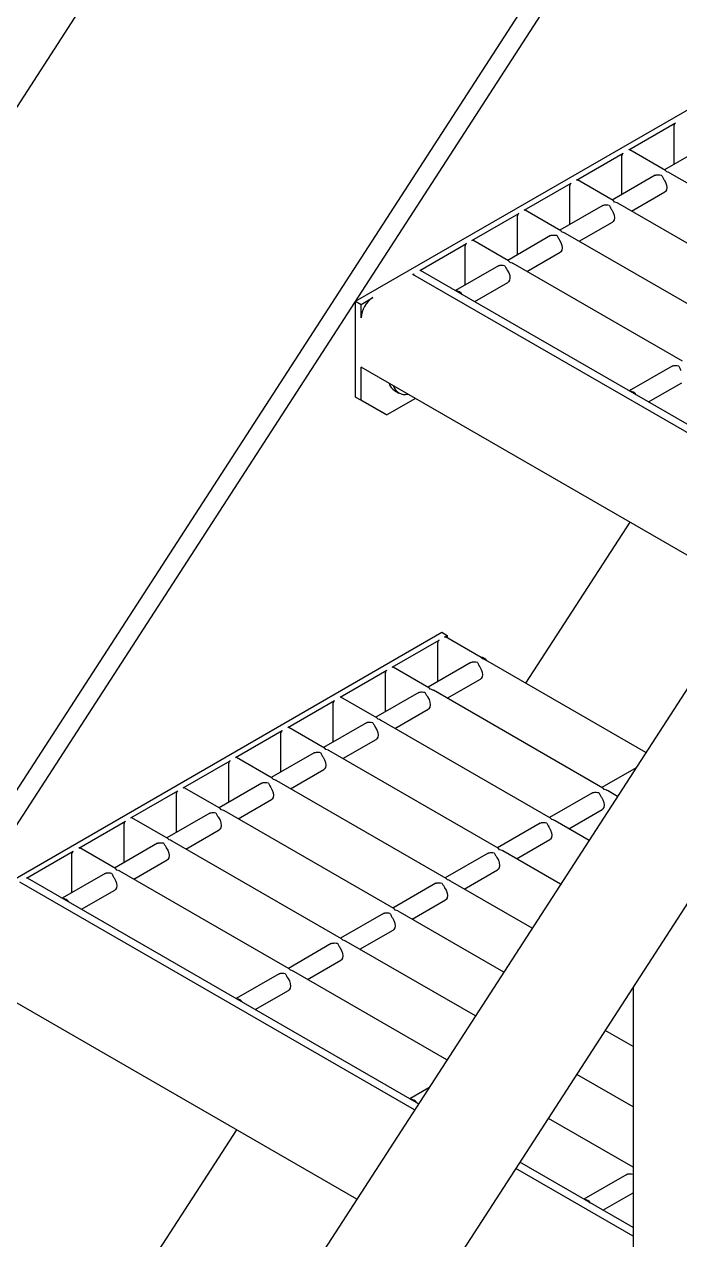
# Model space of a CAD drawing. Header units: millimetres. Extents: x 1293 to 41893, y 1011 to 26911.
# Drawn here: x 35083 to 35354, y 8704 to 9206 of the extents above; entities that cross this region are included whole.
import ezdxf

# ---------------------------------------------------------------- set-up
doc = ezdxf.new("R2010")
doc.units = ezdxf.units.MM
doc.header["$LTSCALE"] = 50
doc.layers.add('PASILLOS', color=2, linetype='Continuous')

msp = doc.modelspace()

# ---------------------------------------------------------------- linework, layer by layer
at = {"layer": 'PASILLOS', "linetype": 'Continuous', "lineweight": 25}
for p, q in [((37170.2453604, 11735.6994003), (35094.1686555, 8525.5678811)), ((35142.7899983, 8511.7793827), (37204.1287586, 11699.1223698)), ((34536.9456076, 8050.3558406), (36513.0809892, 11105.9531891)), ((34543.6807997, 8046.467697), (36519.8161813, 11102.0650455)), ((34792.3247692, 8727.611484), (35577.8968315, 9942.301496)), ((35219.7956523, 9091.9096086), (35417.922553, 9206.2858338)), ((35332.6684561, 9154.4735135), (35352.0184332, 9165.6440175)), ((35351.4571672, 9148.5172825), (35351.4571672, 9164.6718762)), ((35365.1884017, 9156.4441554), (35347.4540752, 9146.2063467)), ((35311.073415, 9142.0069616), (35330.4233921, 9153.1774656)), ((35329.8621261, 9136.0507306), (35329.8621261, 9152.2053244)), ((35347.8371775, 9145.9851865), (35333.0652989, 9154.5128105)), ((35326.2421364, 9133.5186346), (35311.4702578, 9142.0462586)), ((35343.5933606, 9143.9776036), (35325.8590341, 9133.7397949)), ((35343.5933606, 9143.9776036), (35343.8937763, 9144.1050251)), ((35419.6792265, 9104.5116544), (35349.7099583, 9144.9040531)), ((35289.4783739, 9129.5404098), (35308.828351, 9140.7109138)), ((35308.267085, 9123.5841788), (35308.267085, 9139.7387725)), ((35333.7971793, 9129.1572012), (35347.561788, 9137.1033407)), ((35321.9983195, 9131.5110517), (35304.263993, 9121.273243)), ((35321.9983195, 9131.5110517), (35322.2987352, 9131.6384733)), ((35398.0841854, 9092.0451025), (35328.1149172, 9132.4375013)), ((35267.8833328, 9117.0738579), (35287.2333099, 9128.2443619)), ((35286.6720439, 9111.1176269), (35286.6720439, 9127.2722206)), ((35304.6470953, 9121.0520827), (35289.8752167, 9129.5797068)), ((35312.2021382, 9116.6906494), (35325.9667469, 9124.6367889)), ((35283.0520542, 9108.5855309), (35268.2801756, 9117.1131549)), ((35300.4032784, 9119.0444998), (35282.6689519, 9108.8066911)), ((35300.4032784, 9119.0444998), (35300.7036941, 9119.1719214)), ((35376.4891443, 9079.5785507), (35306.5198761, 9119.9709494)), ((35246.2882917, 9104.607306), (35265.6382688, 9115.77781)), ((35265.0770028, 9098.651075), (35265.0770028, 9114.8056688)), ((35290.6070971, 9104.2240975), (35304.3717058, 9112.170237)), ((35278.8082373, 9106.577948), (35261.0739109, 9096.3401393)), ((35278.8082373, 9106.577948), (35279.108653, 9106.7053695)), ((35354.8941032, 9067.1119988), (35284.924835, 9107.5043975)), ((35243.4819617, 9102.9872462), (35244.0432277, 9103.3112581)), ((35406.6737794, 9008.7786151), (35243.4819617, 9102.9872462)), ((35408.3259803, 9011.333329), (35246.6851345, 9104.646603)), ((35269.012056, 9091.7575456), (35282.7766647, 9099.7036851)), ((35219.7956523, 9052.3073792), (35219.7956523, 9091.9096086)), ((35219.7956523, 9091.9096086), (35222.0442519, 9090.6115197)), ((35222.0442519, 9090.6115197), (35226.8752054, 9093.4003698)), ((35222.0442519, 9085.0329129), (35222.0442519, 9090.6115197)), ((35222.0442519, 9051.0092903), (35222.0442519, 9064.6863489)), ((35382.8095234, 8971.8785332), (35222.0442519, 9064.6863489)), ((35350.6502862, 9065.1044159), (35332.9159598, 9054.8666072)), ((35350.6502862, 9065.1044159), (35350.950702, 9065.2318375)), ((35340.8541049, 9050.2840135), (35354.6187137, 9058.2301531)), ((35219.7956523, 9052.3073792), (35222.0442519, 9051.0092903)), ((35230.402254, 9046.1823279), (35219.7956523, 9052.3073792)), ((35232.6508536, 9044.884239), (35222.0442519, 9051.0092903)), ((35244.4985413, 9051.7237635), (35232.6508536, 9044.884239)), ((35235.9038797, 9054.983932), (35237.6963954, 9053.9491347)), ((35230.402254, 9046.1823279), (35232.6508536, 9044.884239)), ((35333.0757338, 9000.5892388), (35290.0201081, 8934.0145209)), ((35057.2930862, 8840.640179), (35255.4199868, 8955.0164042)), ((35234.9510133, 8940.6037395), (35254.3009904, 8951.7742435)), ((35253.7397244, 8934.6475085), (35253.7397244, 8950.8021022)), ((35255.4199868, 8955.0164042), (35257.6685864, 8953.7183153)), ((35256.5460544, 8953.0702914), (35257.6685864, 8953.7183153)), ((35271.7147758, 8944.5819643), (35256.9428971, 8953.1095884)), ((35257.6685864, 8953.7183153), (35257.6685864, 8952.6906569)), ((35250.1197347, 8932.1154125), (35235.347856, 8940.6430365)), ((35267.4709588, 8942.5743814), (35249.7366324, 8932.3365727)), ((35267.4709588, 8942.5743814), (35267.7713745, 8942.701803)), ((35339.7538978, 8905.3038153), (35273.5875566, 8943.500831)), ((35213.3559722, 8928.1371876), (35232.7059493, 8939.3076916)), ((35232.1446833, 8922.1809566), (35232.1446833, 8938.3355504)), ((35257.6747775, 8927.7539791), (35271.4393863, 8935.7001186)), ((35245.8759177, 8930.1078296), (35246.1763334, 8930.2352511)), ((35321.9617837, 8890.6418804), (35251.9925155, 8931.0342791)), ((35191.7609311, 8915.6706358), (35211.1109082, 8926.8411397)), ((35210.5496422, 8909.7144048), (35210.5496422, 8925.8689985)), ((35228.5246936, 8919.6488606), (35213.7528149, 8928.1764846)), ((35245.8759177, 8930.1078296), (35228.1415913, 8919.8700208)), ((35236.0797364, 8915.2874272), (35249.8443452, 8923.2335667)), ((35206.9296525, 8907.1823087), (35192.1577738, 8915.7099328)), ((35224.2808766, 8917.6412777), (35206.5465502, 8907.403469)), ((35224.2808766, 8917.6412777), (35224.5812923, 8917.7686993)), ((35300.3667426, 8878.1753285), (35230.3974744, 8918.5677273)), ((35170.16589, 8903.2040839), (35189.5158671, 8914.3745879)), ((35188.9546011, 8897.2478529), (35188.9546011, 8913.4024466)), ((35214.4846953, 8902.8208753), (35228.2493041, 8910.7670149)), ((35202.6858355, 8905.1747258), (35184.9515091, 8894.9369171)), ((35202.6858355, 8905.1747258), (35202.9862512, 8905.3021474)), ((35278.7717015, 8865.7087766), (35208.8024333, 8906.1011754)), ((35148.5708489, 8890.737532), (35167.920826, 8901.908036)), ((35167.35956, 8884.781301), (35167.35956, 8900.9358948)), ((35185.3346114, 8894.7157569), (35170.5627327, 8903.2433809)), ((35192.8896542, 8890.3543235), (35206.654263, 8898.300463)), ((35335.6789717, 8899.002965), (35321.5786814, 8890.8630406)), ((35163.7395703, 8882.249205), (35148.9676917, 8890.776829)), ((35181.0907944, 8892.708174), (35163.356468, 8882.4703652)), ((35181.0907944, 8892.708174), (35181.3912102, 8892.8355955)), ((35257.1766604, 8853.2422248), (35187.2073922, 8893.6346235)), ((35126.9758078, 8878.2709801), (35146.3257849, 8889.4414841)), ((35145.7645189, 8872.3147492), (35145.7645189, 8888.4693429)), ((35171.2946131, 8877.8877716), (35185.0592219, 8885.8339111)), ((35317.7179667, 8888.6342975), (35299.9836403, 8878.3964888)), ((35317.7179667, 8888.6342975), (35318.0183824, 8888.7617191)), ((35328.0125873, 8887.1488258), (35323.8345645, 8889.560747)), ((35159.4957533, 8880.2416221), (35141.7614269, 8870.0038134)), ((35159.4957533, 8880.2416221), (35159.7961691, 8880.3690437)), ((35235.5816193, 8840.7756729), (35165.6123511, 8881.1680717)), ((35307.9217854, 8873.8138951), (35321.6863942, 8881.7600346)), ((35105.3807667, 8865.8044283), (35124.7307438, 8876.9749323)), ((35124.1694778, 8859.8481973), (35124.1694778, 8876.002791)), ((35142.1445292, 8869.7826531), (35127.3726506, 8878.3102772)), ((35296.1229256, 8876.1677456), (35278.3885992, 8865.9299369)), ((35296.1229256, 8876.1677456), (35296.4233413, 8876.2951672)), ((35316.2712769, 8868.9938363), (35302.2395234, 8877.0941952)), ((35149.699572, 8865.4212197), (35163.4641808, 8873.3673593)), ((35120.5494881, 8857.3161013), (35105.7776095, 8865.8437253)), ((35137.9007122, 8867.7750702), (35120.1663858, 8857.5372615)), ((35137.9007122, 8867.7750702), (35138.201128, 8867.9024918)), ((35213.9865782, 8828.309121), (35144.01731, 8868.7015198)), ((35286.3267443, 8861.3473433), (35300.0913531, 8869.2934828)), ((35083.7857256, 8853.3378764), (35103.1357027, 8864.5083804)), ((35102.5744367, 8847.3816454), (35102.5744367, 8863.5362392)), ((35128.1045309, 8852.9546679), (35141.8691397, 8860.9008074)), ((35274.5278845, 8863.7011938), (35256.7935581, 8853.463385)), ((35274.5278845, 8863.7011938), (35274.8283002, 8863.8286153)), ((35304.5299664, 8850.8388468), (35280.6444823, 8864.6276433)), ((35116.3056711, 8855.3085184), (35098.5713447, 8845.0707096)), ((35116.3056711, 8855.3085184), (35116.6060869, 8855.4359399)), ((35192.3915371, 8815.8425692), (35122.4222689, 8856.2349679)), ((35264.7317032, 8848.8807914), (35278.496312, 8856.8269309)), ((35244.1712133, 8757.5091855), (35080.9793956, 8851.7178166)), ((35245.8234142, 8760.0638994), (35084.1825684, 8853.3771734)), ((35252.9328434, 8851.2346419), (35235.198517, 8840.9968332)), ((35252.9328434, 8851.2346419), (35253.2332591, 8851.3620635)), ((35292.788656, 8832.6838573), (35259.0494412, 8852.1610914)), ((35106.5094898, 8840.488116), (35120.2740986, 8848.4342555)), ((35281.0473455, 8814.5288678), (35237.4544001, 8839.6945396)), ((35243.1366621, 8836.4142395), (35256.9012709, 8844.360379)), ((35231.3378023, 8838.76809), (35213.6034759, 8828.5302813)), ((35231.3378023, 8838.76809), (35231.638218, 8838.8955116)), ((35221.541621, 8823.9476877), (35235.3062298, 8831.8938272)), ((35209.7427612, 8826.3015382), (35192.0084348, 8816.0637294)), ((35209.7427612, 8826.3015382), (35210.0431769, 8826.4289597)), ((35269.3060351, 8796.3738784), (35215.859359, 8827.2279877)), ((35257.5647246, 8778.2188889), (35194.2643179, 8814.7614358)), ((35199.9465799, 8811.4811358), (35213.7111887, 8819.4272753)), ((35220.3069573, 8720.6091035), (35059.5416857, 8813.4169193)), ((35188.1477201, 8813.8349863), (35170.4133937, 8803.5971776)), ((35188.1477201, 8813.8349863), (35188.4481358, 8813.9624078)), ((35178.3515388, 8799.0145839), (35192.1161476, 8806.9607234)), ((35334.4607634, 8808.1501107), (35334.4607634, 8394.7246231)), ((35334.4607634, 8783.693958), (35322.9440552, 8790.3424122)), ((35334.4607634, 8758.7608543), (35311.2027448, 8772.1874227)), ((35250.074866, 8766.6377025), (35242.2554427, 8762.1236455)), ((35170.5731676, 8749.3198092), (35127.517542, 8682.7450913)), ((35334.4607634, 8733.8277505), (35299.4614343, 8754.0324332)), ((35334.4607634, 8708.8946468), (35287.7201239, 8735.8774437)), ((35334.4607634, 8705.3861377), (35286.067923, 8733.3227298)), ((35331.8318181, 8730.8879221), (35314.0974916, 8720.6501134)), ((35331.8318181, 8730.8879221), (35332.1322338, 8731.0153437)), ((35322.0356367, 8716.0675198), (35334.4607634, 8723.2403927))]:
    msp.add_line(p, q, dxfattribs=at)
at = {"layer": 'PASILLOS', "linetype": 'Continuous', "lineweight": 25, "flags": 128}
for points in [[(35347.2613723, 9142.1609533), (35347.8696555, 9141.0870898), (35348.2562543, 9139.9603588), (35348.383778, 9138.8897349), (35348.2398927, 9137.9787661), (35347.8385148, 9137.3155591), (35347.561788, 9137.1033407)], [(35325.6663312, 9129.6944015), (35326.2746144, 9128.6205379), (35326.6612132, 9127.4938069), (35326.7887369, 9126.423183), (35326.6448516, 9125.5122142), (35326.2434737, 9124.8490072), (35325.9667469, 9124.6367889)], [(35304.0712901, 9117.2278496), (35304.6795733, 9116.1539861), (35305.0661721, 9115.027255), (35305.1936958, 9113.9566311), (35305.0498105, 9113.0456624), (35304.6484326, 9112.3824553), (35304.3717058, 9112.170237)], [(35282.476249, 9104.7612977), (35283.0845322, 9103.6874342), (35283.471131, 9102.5607032), (35283.5986547, 9101.4900793), (35283.4547694, 9100.5791105), (35283.0533915, 9099.9159035), (35282.7766647, 9099.7036851)], [(35271.1389706, 8940.7577312), (35271.7472537, 8939.6838676), (35272.1338526, 8938.5571366), (35272.2613763, 8937.4865127), (35272.117491, 8936.5755439), (35271.716113, 8935.9123369), (35271.4393863, 8935.7001186)], [(35249.5439295, 8928.2911793), (35250.1522126, 8927.2173158), (35250.5388115, 8926.0905848), (35250.6663352, 8925.0199608), (35250.5224499, 8924.1089921), (35250.1210719, 8923.445785), (35249.8443452, 8923.2335667)], [(35227.9488884, 8915.8246275), (35228.5571715, 8914.7507639), (35228.9437704, 8913.6240329), (35229.0712941, 8912.553409), (35228.9274088, 8911.6424402), (35228.5260308, 8910.9792332), (35228.2493041, 8910.7670149)], [(35206.3538473, 8903.3580756), (35206.9621304, 8902.284212), (35207.3487293, 8901.157481), (35207.476253, 8900.0868571), (35207.3323677, 8899.1758883), (35206.9309897, 8898.5126813), (35206.654263, 8898.300463)], [(35184.7588062, 8890.8915237), (35185.3670893, 8889.8176602), (35185.7536882, 8888.6909292), (35185.8812119, 8887.6203052), (35185.7373266, 8886.7093365), (35185.3359486, 8886.0461294), (35185.0592219, 8885.8339111)], [(35321.3859785, 8886.8176472), (35321.9942616, 8885.7437837), (35322.3808605, 8884.6170527), (35322.5083841, 8883.5464288), (35322.3644989, 8882.63546), (35321.9631209, 8881.972253), (35321.6863942, 8881.7600346)], [(35163.1637651, 8878.4249718), (35163.7720482, 8877.3511083), (35164.1586471, 8876.2243773), (35164.2861708, 8875.1537534), (35164.1422855, 8874.2427846), (35163.7409075, 8873.5795776), (35163.4641808, 8873.3673593)], [(35299.7909374, 8874.3510954), (35300.3992205, 8873.2772318), (35300.7858194, 8872.1505008), (35300.913343, 8871.0798769), (35300.7694578, 8870.1689081), (35300.3680798, 8869.5057011), (35300.0913531, 8869.2934828)], [(35141.568724, 8865.95842), (35142.1770072, 8864.8845564), (35142.563606, 8863.7578254), (35142.6911297, 8862.6872015), (35142.5472444, 8861.7762327), (35142.1458664, 8861.1130257), (35141.8691397, 8860.9008074)], [(35278.1958963, 8861.8845435), (35278.8041794, 8860.81068), (35279.1907783, 8859.6839489), (35279.3183019, 8858.613325), (35279.1744167, 8857.7023563), (35278.7730387, 8857.0391492), (35278.496312, 8856.8269309)], [(35119.9736829, 8853.4918681), (35120.5819661, 8852.4180046), (35120.9685649, 8851.2912736), (35121.0960886, 8850.2206496), (35120.9522033, 8849.3096809), (35120.5508253, 8848.6464738), (35120.2740986, 8848.4342555)], [(35256.6008552, 8849.4179916), (35257.2091383, 8848.3441281), (35257.5957372, 8847.2173971), (35257.7232608, 8846.1467732), (35257.5793756, 8845.2358044), (35257.1779976, 8844.5725974), (35256.9012709, 8844.360379)], [(35235.0058141, 8836.9514398), (35235.6140972, 8835.8775762), (35236.0006961, 8834.7508452), (35236.1282197, 8833.6802213), (35235.9843345, 8832.7692525), (35235.5829565, 8832.1060455), (35235.3062298, 8831.8938272)], [(35213.410773, 8824.4848879), (35214.0190561, 8823.4110244), (35214.405655, 8822.2842933), (35214.5331786, 8821.2136694), (35214.3892934, 8820.3027007), (35213.9879154, 8819.6394936), (35213.7111887, 8819.4272753)], [(35191.8157319, 8812.018336), (35192.424015, 8810.9444725), (35192.8106139, 8809.8177415), (35192.9381375, 8808.7471176), (35192.7942523, 8807.8361488), (35192.3928743, 8807.1729418), (35192.1161476, 8806.9607234)]]:
    msp.add_lwpolyline(points, dxfattribs=at)
at = {"layer": 'PASILLOS', "linetype": 'Continuous', "lineweight": 25}
for centre, radius, start, end in [((35352.675745, 9164.6164242), 1.2198388, 122.60547834, 177.394521514), ((35331.0807039, 9152.1498723), 1.2198388, 122.60547834, 177.394521514), ((35332.9009614, 9154.1489639), 0.3992382, 65.692880954, 125.617577474), ((35311.3059203, 9141.6824121), 0.3992382, 65.692880957, 125.617577475), ((35309.4856628, 9139.6833205), 1.2198388, 122.60547834, 177.394521515), ((35287.8906217, 9127.2167686), 1.2198388, 122.60547834, 177.394521514), ((35289.7108792, 9129.2158602), 0.3992382, 65.692880952, 125.617577475), ((35268.1158381, 9116.7493083), 0.3992382, 65.692880953, 125.617577475), ((35266.2955806, 9114.7502167), 1.2198388, 122.605478341, 177.394521514), ((35244.6492562, 9102.3396986), 1.1450758, 121.954628524, 151.14320017), ((35246.520797, 9104.2827565), 0.3992382, 65.692880955, 125.617577476), ((35260.91366, 9092.6188233), 3.6366978, 35.264662608, 84.740713925), ((35232.5328483, 9084.5556235), 10.4994504, 122.60547834, 177.394521514), ((35238.5873654, 9059.3204471), 5.0997793, 195.28401871, 238.20445507), ((35240.1434045, 9058.1879381), 4.8431239, 194.940714641, 285.064661891), ((35332.7557089, 9051.1452912), 3.6366978, 35.264662608, 84.740713925), ((35254.9583021, 8950.7466502), 1.2198388, 122.60547834, 177.394521514), ((35256.7785597, 8952.7457418), 0.3992382, 65.692880955, 125.617577475), ((35235.1835186, 8940.2791899), 0.3992382, 65.692880957, 125.617577474), ((35271.1714226, 8941.0818086), 3.6366978, 35.264662608, 84.740713925), ((35233.363261, 8938.2800983), 1.2198388, 122.60547834, 177.394521514), ((35211.7682199, 8925.8135465), 1.2198388, 122.60547834, 177.394521515), ((35213.5884775, 8927.8126381), 0.3992382, 65.692880957, 125.617577475), ((35191.9934364, 8915.3460862), 0.3992382, 65.692880953, 125.617577474), ((35190.1731788, 8913.3469946), 1.2198388, 122.60547834, 177.394521514), ((35168.5781377, 8900.8804427), 1.2198388, 122.60547834, 177.394521514), ((35170.3983953, 8902.8795343), 0.3992382, 65.692880955, 125.617577474), ((35148.8033542, 8890.4129825), 0.3992382, 65.692880954, 125.617577476), ((35146.9830966, 8888.4138908), 1.2198388, 122.60547834, 177.394521514), ((35125.3880555, 8875.947339), 1.2198388, 122.60547834, 177.394521514), ((35127.2083131, 8877.9464306), 0.3992382, 65.692880955, 125.617577477), ((35105.613272, 8865.4798787), 0.3992382, 65.692880955, 125.617577475), ((35103.7930145, 8863.4807871), 1.2198388, 122.60547834, 177.394521515), ((35084.0182309, 8853.0133269), 0.3992382, 65.692880956, 125.617577475), ((35098.4110938, 8841.3493936), 3.6366978, 35.264662608, 84.740713925), ((35170.2531428, 8799.8758616), 3.6366978, 35.264662607, 84.740713925), ((35242.0951918, 8758.4023295), 3.6366978, 35.264662608, 84.740713925), ((35313.9372407, 8716.9287974), 3.6366978, 35.264662608, 84.740713925)]:
    msp.add_arc(centre, radius, start, end, dxfattribs=at)
for points, knots in [([(35343.8937763, 9144.1050251), (35343.9903989, 9144.1292622), (35344.3072743, 9144.2087482), (35345.081415, 9144.2642839), (35345.7714529, 9144.1858564), (35346.1349169, 9144.1059926), (35346.1388403, 9144.1051305)], [0, 0, 0, 0, 0.1723614537, 0.5652622383, 0.9953071929, 1, 1, 1, 1]), ([(35346.1388403, 9144.1051305), (35346.1403389, 9144.1028626), (35346.3279246, 9143.8189776), (35346.6071381, 9143.2911044), (35346.995655, 9142.5654168), (35347.1955596, 9142.2611306), (35347.2613723, 9142.1609533)], [0, 0, 0, 0, 0.0046971273, 0.5879730072, 0.8643521995, 1, 1, 1, 1]), ([(35348.3839043, 9145.4011784), (35348.3824061, 9145.4034415), (35348.2080561, 9145.6668024), (35348.0190398, 9145.8180351), (35347.8316478, 9145.9679681)], [0, 0, 0, 0, 0.0085933525, 1, 1, 1, 1]), ([(35349.6925119, 9144.8789369), (35349.6159875, 9144.9331508), (35349.227164, 9145.2086138), (35348.7512164, 9145.319776), (35348.387827, 9145.400309), (35348.3839043, 9145.4011784)], [0, 0, 0, 0, 0.19510005641, 0.99131145138, 1, 1, 1, 1]), ([(35322.2987352, 9131.6384733), (35322.3953578, 9131.6627104), (35322.7122332, 9131.7421963), (35323.4863739, 9131.7977321), (35324.1764118, 9131.7193045), (35324.5398758, 9131.6394407), (35324.5437992, 9131.6385786)], [0, 0, 0, 0, 0.1723614537, 0.5652622383, 0.9953071929, 1, 1, 1, 1]), ([(35324.5437992, 9131.6385786), (35324.5452978, 9131.6363107), (35324.7328835, 9131.3524257), (35325.012097, 9130.8245525), (35325.4006139, 9130.098865), (35325.6005185, 9129.7945788), (35325.6663312, 9129.6944015)], [0, 0, 0, 0, 0.0046971273, 0.5879730072, 0.8643521995, 1, 1, 1, 1]), ([(35326.7888632, 9132.9346265), (35326.787365, 9132.9368896), (35326.613015, 9133.2002506), (35326.4239987, 9133.3514832), (35326.2366067, 9133.5014163)], [0, 0, 0, 0, 0.0085933525, 1, 1, 1, 1]), ([(35328.0974708, 9132.4123851), (35328.0209464, 9132.4665989), (35327.6321229, 9132.7420619), (35327.1561753, 9132.8532242), (35326.7927859, 9132.9337572), (35326.7888632, 9132.9346265)], [0, 0, 0, 0, 0.1951000564, 0.9913114514, 1, 1, 1, 1]), ([(35300.7036941, 9119.1719214), (35300.8003167, 9119.1961585), (35301.1171921, 9119.2756445), (35301.8913328, 9119.3311802), (35302.5813707, 9119.2527527), (35302.9448347, 9119.1728888), (35302.9487581, 9119.1720267)], [0, 0, 0, 0, 0.1723614537, 0.5652622383, 0.9953071929, 1, 1, 1, 1]), ([(35302.9487581, 9119.1720267), (35302.9502567, 9119.1697589), (35303.1378424, 9118.8858739), (35303.4170559, 9118.3580006), (35303.8055728, 9117.6323131), (35304.0054774, 9117.3280269), (35304.0712901, 9117.2278496)], [0, 0, 0, 0, 0.0046971273, 0.5879730072, 0.8643521995, 1, 1, 1, 1]), ([(35305.1938221, 9120.4680746), (35305.1923239, 9120.4703378), (35305.0179739, 9120.7336987), (35304.8289576, 9120.8849313), (35304.6415656, 9121.0348644)], [0, 0, 0, 0, 0.0085933525, 1, 1, 1, 1]), ([(35306.5024297, 9119.9458332), (35306.4259053, 9120.0000471), (35306.0370818, 9120.27551), (35305.5611342, 9120.3866723), (35305.1977448, 9120.4672053), (35305.1938221, 9120.4680746)], [0, 0, 0, 0, 0.19510005641, 0.99131145138, 1, 1, 1, 1]), ([(35279.108653, 9106.7053695), (35279.2052756, 9106.7296066), (35279.522151, 9106.8090926), (35280.2962917, 9106.8646283), (35280.9863296, 9106.7862008), (35281.3497936, 9106.706337), (35281.353717, 9106.7054749)], [0, 0, 0, 0, 0.1723614537, 0.5652622383, 0.9953071929, 1, 1, 1, 1]), ([(35281.353717, 9106.7054749), (35281.3552156, 9106.703207), (35281.5428013, 9106.419322), (35281.8220148, 9105.8914488), (35282.2105317, 9105.1657612), (35282.4104363, 9104.861475), (35282.476249, 9104.7612977)], [0, 0, 0, 0, 0.00469712726, 0.5879730072, 0.8643521995, 1, 1, 1, 1]), ([(35283.598781, 9108.0015228), (35283.5972828, 9108.0037859), (35283.4229328, 9108.2671468), (35283.2339165, 9108.4183795), (35283.0465245, 9108.5683125)], [0, 0, 0, 0, 0.0085933525, 1, 1, 1, 1]), ([(35284.9073886, 9107.4792813), (35284.8308642, 9107.5334952), (35284.4420407, 9107.8089582), (35283.9660931, 9107.9201204), (35283.6027037, 9108.0006534), (35283.598781, 9108.0015228)], [0, 0, 0, 0, 0.19510005641, 0.99131145138, 1, 1, 1, 1]), ([(35350.950702, 9065.2318375), (35351.0473246, 9065.2560746), (35351.3642, 9065.3355605), (35352.1383407, 9065.3910962), (35352.8283786, 9065.3126687), (35353.1918425, 9065.2328049), (35353.195766, 9065.2319428)], [0, 0, 0, 0, 0.1723614537, 0.5652622384, 0.9953071929, 1, 1, 1, 1]), ([(35353.195766, 9065.2319428), (35353.1972645, 9065.2296749), (35353.3848502, 9064.9457899), (35353.6640637, 9064.4179167), (35354.0525807, 9063.6922291), (35354.2524853, 9063.3879429), (35354.318298, 9063.2877656)], [0, 0, 0, 0, 0.0046971273, 0.5879730073, 0.8643521995, 1, 1, 1, 1]), ([(35267.7713745, 8942.701803), (35267.8679972, 8942.7260401), (35268.1848726, 8942.8055261), (35268.9590133, 8942.8610618), (35269.6490512, 8942.7826343), (35270.0125151, 8942.7027704), (35270.0164386, 8942.7019083)], [0, 0, 0, 0, 0.1723614537, 0.5652622383, 0.9953071929, 1, 1, 1, 1]), ([(35270.0164386, 8942.7019083), (35270.0179371, 8942.6996405), (35270.2055228, 8942.4157555), (35270.4847363, 8941.8878822), (35270.8732533, 8941.1621947), (35271.0731579, 8940.8579085), (35271.1389706, 8940.7577312)], [0, 0, 0, 0, 0.0046971273, 0.5879730072, 0.8643521995, 1, 1, 1, 1]), ([(35272.2615026, 8943.9979562), (35272.2600044, 8944.0002194), (35272.0856544, 8944.2635803), (35271.8966381, 8944.4148129), (35271.7092461, 8944.564746)], [0, 0, 0, 0, 0.0085933525, 1, 1, 1, 1]), ([(35273.5701102, 8943.4757148), (35273.4935858, 8943.5299287), (35273.1047623, 8943.8053916), (35272.6288147, 8943.9165539), (35272.2654252, 8943.9970869), (35272.2615026, 8943.9979562)], [0, 0, 0, 0, 0.1951000564, 0.9913114514, 1, 1, 1, 1]), ([(35246.1763334, 8930.2352511), (35246.2729561, 8930.2594882), (35246.5898315, 8930.3389742), (35247.3639722, 8930.3945099), (35248.0540101, 8930.3160824), (35248.417474, 8930.2362186), (35248.4213975, 8930.2353565)], [0, 0, 0, 0, 0.1723614537, 0.5652622383, 0.9953071929, 1, 1, 1, 1]), ([(35248.4213975, 8930.2353565), (35248.422896, 8930.2330886), (35248.6104817, 8929.9492036), (35248.8896952, 8929.4213304), (35249.2782122, 8928.6956428), (35249.4781168, 8928.3913566), (35249.5439295, 8928.2911793)], [0, 0, 0, 0, 0.00469712726, 0.5879730072, 0.8643521995, 1, 1, 1, 1]), ([(35250.6664615, 8931.5314043), (35250.6649633, 8931.5336675), (35250.4906133, 8931.7970284), (35250.301597, 8931.9482611), (35250.114205, 8932.0981941)], [0, 0, 0, 0, 0.0085933525, 1, 1, 1, 1]), ([(35251.9750691, 8931.0091629), (35251.8985447, 8931.0633768), (35251.5097212, 8931.3388398), (35251.0337736, 8931.450002), (35250.6703841, 8931.530535), (35250.6664615, 8931.5314043)], [0, 0, 0, 0, 0.19510005641, 0.99131145138, 1, 1, 1, 1]), ([(35224.5812923, 8917.7686993), (35224.677915, 8917.7929364), (35224.9947904, 8917.8724223), (35225.7689311, 8917.9279581), (35226.458969, 8917.8495305), (35226.8224329, 8917.7696667), (35226.8263564, 8917.7688046)], [0, 0, 0, 0, 0.1723614537, 0.5652622383, 0.9953071929, 1, 1, 1, 1]), ([(35226.8263564, 8917.7688046), (35226.8278549, 8917.7665367), (35227.0154406, 8917.4826517), (35227.2946541, 8916.9547785), (35227.6831711, 8916.2290909), (35227.8830757, 8915.9248048), (35227.9488884, 8915.8246275)], [0, 0, 0, 0, 0.0046971273, 0.5879730072, 0.8643521995, 1, 1, 1, 1]), ([(35229.0714204, 8919.0648525), (35229.0699222, 8919.0671156), (35228.8955722, 8919.3304765), (35228.7065559, 8919.4817092), (35228.5191639, 8919.6316422)], [0, 0, 0, 0, 0.0085933525, 1, 1, 1, 1]), ([(35230.380028, 8918.542611), (35230.3035036, 8918.5968249), (35229.9146801, 8918.8722879), (35229.4387325, 8918.9834501), (35229.075343, 8919.0639832), (35229.0714204, 8919.0648525)], [0, 0, 0, 0, 0.1951000564, 0.9913114514, 1, 1, 1, 1]), ([(35202.9862512, 8905.3021474), (35203.0828739, 8905.3263845), (35203.3997493, 8905.4058705), (35204.17389, 8905.4614062), (35204.8639279, 8905.3829787), (35205.2273918, 8905.3031148), (35205.2313153, 8905.3022527)], [0, 0, 0, 0, 0.1723614537, 0.5652622383, 0.9953071929, 1, 1, 1, 1]), ([(35205.2313153, 8905.3022527), (35205.2328138, 8905.2999849), (35205.4203995, 8905.0160998), (35205.699613, 8904.4882266), (35206.08813, 8903.7625391), (35206.2880346, 8903.4582529), (35206.3538473, 8903.3580756)], [0, 0, 0, 0, 0.0046971273, 0.5879730072, 0.8643521995, 1, 1, 1, 1]), ([(35207.4763793, 8906.5983006), (35207.4748811, 8906.6005638), (35207.3005311, 8906.8639247), (35207.1115148, 8907.0151573), (35206.9241228, 8907.1650904)], [0, 0, 0, 0, 0.0085933525, 1, 1, 1, 1]), ([(35208.7849869, 8906.0760592), (35208.7084625, 8906.1302731), (35208.319639, 8906.405736), (35207.8436914, 8906.5168983), (35207.4803019, 8906.5974313), (35207.4763793, 8906.5983006)], [0, 0, 0, 0, 0.1951000564, 0.9913114514, 1, 1, 1, 1]), ([(35181.3912102, 8892.8355955), (35181.4878328, 8892.8598326), (35181.8047082, 8892.9393186), (35182.5788489, 8892.9948543), (35183.2688868, 8892.9164268), (35183.6323507, 8892.836563), (35183.6362742, 8892.8357009)], [0, 0, 0, 0, 0.1723614537, 0.5652622383, 0.9953071929, 1, 1, 1, 1]), ([(35183.6362742, 8892.8357009), (35183.6377727, 8892.833433), (35183.8253584, 8892.549548), (35184.1045719, 8892.0216748), (35184.4930889, 8891.2959872), (35184.6929935, 8890.991701), (35184.7588062, 8890.8915237)], [0, 0, 0, 0, 0.0046971273, 0.5879730072, 0.8643521995, 1, 1, 1, 1]), ([(35185.8813382, 8894.1317487), (35185.87984, 8894.1340119), (35185.70549, 8894.3973728), (35185.5164737, 8894.5486055), (35185.3290817, 8894.6985385)], [0, 0, 0, 0, 0.0085933525, 1, 1, 1, 1]), ([(35187.1899458, 8893.6095073), (35187.1134214, 8893.6637212), (35186.7245979, 8893.9391842), (35186.2486503, 8894.0503464), (35185.8852608, 8894.1308794), (35185.8813382, 8894.1317487)], [0, 0, 0, 0, 0.19510005641, 0.99131145138, 1, 1, 1, 1]), ([(35322.5085105, 8890.0578723), (35322.5070122, 8890.0601354), (35322.3326623, 8890.3234963), (35322.143646, 8890.474729), (35321.9562539, 8890.624662)], [0, 0, 0, 0, 0.0085933525, 1, 1, 1, 1]), ([(35323.817118, 8889.5356308), (35323.7405937, 8889.5898447), (35323.3517702, 8889.8653077), (35322.8758226, 8889.9764699), (35322.5124331, 8890.0570029), (35322.5085105, 8890.0578723)], [0, 0, 0, 0, 0.1951000565, 0.9913114514, 1, 1, 1, 1]), ([(35318.0183824, 8888.7617191), (35318.115005, 8888.7859562), (35318.4318805, 8888.8654421), (35319.2060212, 8888.9209778), (35319.8960591, 8888.8425503), (35320.259523, 8888.7626865), (35320.2634464, 8888.7618244)], [0, 0, 0, 0, 0.1723614537, 0.5652622384, 0.9953071929, 1, 1, 1, 1]), ([(35320.2634464, 8888.7618244), (35320.264945, 8888.7595565), (35320.4525307, 8888.4756715), (35320.7317442, 8887.9477983), (35321.1202612, 8887.2221107), (35321.3201657, 8886.9178245), (35321.3859785, 8886.8176472)], [0, 0, 0, 0, 0.0046971273, 0.5879730073, 0.8643521995, 1, 1, 1, 1]), ([(35159.7961691, 8880.3690437), (35159.8927917, 8880.3932808), (35160.2096671, 8880.4727667), (35160.9838078, 8880.5283025), (35161.6738457, 8880.4498749), (35162.0373096, 8880.3700111), (35162.0412331, 8880.369149)], [0, 0, 0, 0, 0.1723614537, 0.5652622383, 0.9953071929, 1, 1, 1, 1]), ([(35162.0412331, 8880.369149), (35162.0427316, 8880.3668811), (35162.2303173, 8880.0829961), (35162.5095308, 8879.5551229), (35162.8980478, 8878.8294353), (35163.0979524, 8878.5251492), (35163.1637651, 8878.4249718)], [0, 0, 0, 0, 0.00469712726, 0.5879730072, 0.8643521995, 1, 1, 1, 1]), ([(35164.2862971, 8881.6651969), (35164.2847989, 8881.66746), (35164.1104489, 8881.9308209), (35163.9214326, 8882.0820536), (35163.7340406, 8882.2319866)], [0, 0, 0, 0, 0.0085933525, 1, 1, 1, 1]), ([(35165.5949047, 8881.1429554), (35165.5183803, 8881.1971693), (35165.1295568, 8881.4726323), (35164.6536092, 8881.5837945), (35164.2902197, 8881.6643276), (35164.2862971, 8881.6651969)], [0, 0, 0, 0, 0.19510005641, 0.99131145138, 1, 1, 1, 1]), ([(35296.4233413, 8876.2951672), (35296.5199639, 8876.3194043), (35296.8368394, 8876.3988902), (35297.6109801, 8876.454426), (35298.301018, 8876.3759984), (35298.6644819, 8876.2961346), (35298.6684053, 8876.2952725)], [0, 0, 0, 0, 0.1723614537, 0.5652622384, 0.9953071929, 1, 1, 1, 1]), ([(35298.6684053, 8876.2952725), (35298.6699039, 8876.2930047), (35298.8574896, 8876.0091196), (35299.1367031, 8875.4812464), (35299.5252201, 8874.7555589), (35299.7251246, 8874.4512727), (35299.7909374, 8874.3510954)], [0, 0, 0, 0, 0.0046971273, 0.5879730073, 0.8643521995, 1, 1, 1, 1]), ([(35300.9134694, 8877.5913204), (35300.9119711, 8877.5935835), (35300.7376212, 8877.8569445), (35300.5486049, 8878.0081771), (35300.3612129, 8878.1581102)], [0, 0, 0, 0, 0.0085933525, 1, 1, 1, 1]), ([(35302.2220769, 8877.069079), (35302.1455526, 8877.1232928), (35301.7567291, 8877.3987558), (35301.2807815, 8877.5099181), (35300.917392, 8877.5904511), (35300.9134694, 8877.5913204)], [0, 0, 0, 0, 0.1951000565, 0.9913114514, 1, 1, 1, 1]), ([(35138.201128, 8867.9024918), (35138.2977506, 8867.9267289), (35138.614626, 8868.0062149), (35139.3887667, 8868.0617506), (35140.0788046, 8867.9833231), (35140.4422686, 8867.9034592), (35140.446192, 8867.9025971)], [0, 0, 0, 0, 0.1723614537, 0.5652622383, 0.9953071929, 1, 1, 1, 1]), ([(35140.446192, 8867.9025971), (35140.4476905, 8867.9003293), (35140.6352762, 8867.6164442), (35140.9144897, 8867.088571), (35141.3030067, 8866.3628835), (35141.5029113, 8866.0585973), (35141.568724, 8865.95842)], [0, 0, 0, 0, 0.00469712726, 0.5879730072, 0.8643521995, 1, 1, 1, 1]), ([(35142.691256, 8869.198645), (35142.6897578, 8869.2009082), (35142.5154078, 8869.4642691), (35142.3263915, 8869.6155017), (35142.1389995, 8869.7654348)], [0, 0, 0, 0, 0.0085933525, 1, 1, 1, 1]), ([(35143.9998636, 8868.6764036), (35143.9233392, 8868.7306175), (35143.5345157, 8869.0060804), (35143.0585681, 8869.1172427), (35142.6951787, 8869.1977757), (35142.691256, 8869.198645)], [0, 0, 0, 0, 0.19510005641, 0.99131145138, 1, 1, 1, 1]), ([(35279.3184283, 8865.1247685), (35279.31693, 8865.1270317), (35279.1425801, 8865.3903926), (35278.9535638, 8865.5416252), (35278.7661718, 8865.6915583)], [0, 0, 0, 0, 0.0085933525, 1, 1, 1, 1]), ([(35280.6270358, 8864.6025271), (35280.5505115, 8864.656741), (35280.161688, 8864.9322039), (35279.6857404, 8865.0433662), (35279.3223509, 8865.1238992), (35279.3184283, 8865.1247685)], [0, 0, 0, 0, 0.1951000565, 0.9913114514, 1, 1, 1, 1]), ([(35274.8283002, 8863.8286153), (35274.9249228, 8863.8528524), (35275.2417983, 8863.9323384), (35276.015939, 8863.9878741), (35276.7059769, 8863.9094466), (35277.0694408, 8863.8295827), (35277.0733642, 8863.8287207)], [0, 0, 0, 0, 0.1723614537, 0.5652622384, 0.9953071929, 1, 1, 1, 1]), ([(35277.0733642, 8863.8287207), (35277.0748628, 8863.8264528), (35277.2624485, 8863.5425678), (35277.541662, 8863.0146946), (35277.930179, 8862.289007), (35278.1300835, 8861.9847208), (35278.1958963, 8861.8845435)], [0, 0, 0, 0, 0.0046971273, 0.5879730073, 0.8643521995, 1, 1, 1, 1]), ([(35116.6060869, 8855.4359399), (35116.7027095, 8855.460177), (35117.0195849, 8855.539663), (35117.7937256, 8855.5951987), (35118.4837635, 8855.5167712), (35118.8472275, 8855.4369074), (35118.8511509, 8855.4360453)], [0, 0, 0, 0, 0.1723614537, 0.5652622383, 0.9953071929, 1, 1, 1, 1]), ([(35118.8511509, 8855.4360453), (35118.8526495, 8855.4337774), (35119.0402351, 8855.1498924), (35119.3194486, 8854.6220192), (35119.7079656, 8853.8963316), (35119.9078702, 8853.5920454), (35119.9736829, 8853.4918681)], [0, 0, 0, 0, 0.00469712726, 0.5879730072, 0.8643521995, 1, 1, 1, 1]), ([(35121.0962149, 8856.7320931), (35121.0947167, 8856.7343563), (35120.9203667, 8856.9977172), (35120.7313504, 8857.1489499), (35120.5439584, 8857.2988829)], [0, 0, 0, 0, 0.0085933525, 1, 1, 1, 1]), ([(35122.4048225, 8856.2098517), (35122.3282981, 8856.2640656), (35121.9394746, 8856.5395286), (35121.463527, 8856.6506908), (35121.1001376, 8856.7312238), (35121.0962149, 8856.7320931)], [0, 0, 0, 0, 0.19510005641, 0.99131145138, 1, 1, 1, 1]), ([(35253.2332591, 8851.3620635), (35253.3298817, 8851.3863005), (35253.6467572, 8851.4657865), (35254.4208979, 8851.5213222), (35255.1109358, 8851.4428947), (35255.4743997, 8851.3630309), (35255.4783232, 8851.3621688)], [0, 0, 0, 0, 0.1723614537, 0.5652622384, 0.9953071929, 1, 1, 1, 1]), ([(35255.4783232, 8851.3621688), (35255.4798217, 8851.3599009), (35255.6674074, 8851.0760159), (35255.9466209, 8850.5481427), (35256.3351379, 8849.8224551), (35256.5350424, 8849.5181689), (35256.6008552, 8849.4179916)], [0, 0, 0, 0, 0.0046971273, 0.5879730073, 0.8643521995, 1, 1, 1, 1]), ([(35257.7233872, 8852.6582167), (35257.7218889, 8852.6604798), (35257.547539, 8852.9238407), (35257.3585227, 8853.0750734), (35257.1711307, 8853.2250064)], [0, 0, 0, 0, 0.0085933525, 1, 1, 1, 1]), ([(35259.0319947, 8852.1359752), (35258.9554704, 8852.1901891), (35258.5666469, 8852.4656521), (35258.0906993, 8852.5768143), (35257.7273098, 8852.6573473), (35257.7233872, 8852.6582167)], [0, 0, 0, 0, 0.1951000565, 0.9913114514, 1, 1, 1, 1]), ([(35236.1283461, 8840.1916648), (35236.1268478, 8840.1939279), (35235.9524979, 8840.4572889), (35235.7634816, 8840.6085215), (35235.5760896, 8840.7584546)], [0, 0, 0, 0, 0.0085933525, 1, 1, 1, 1]), ([(35237.4369536, 8839.6694234), (35237.3604293, 8839.7236372), (35236.9716058, 8839.9991002), (35236.4956582, 8840.1102625), (35236.1322687, 8840.1907955), (35236.1283461, 8840.1916648)], [0, 0, 0, 0, 0.1951000565, 0.9913114514, 1, 1, 1, 1]), ([(35231.638218, 8838.8955116), (35231.7348406, 8838.9197487), (35232.0517161, 8838.9992346), (35232.8258568, 8839.0547704), (35233.5158947, 8838.9763428), (35233.8793586, 8838.896479), (35233.8832821, 8838.8956169)], [0, 0, 0, 0, 0.1723614537, 0.5652622384, 0.9953071929, 1, 1, 1, 1]), ([(35233.8832821, 8838.8956169), (35233.8847806, 8838.893349), (35234.0723663, 8838.609464), (35234.3515798, 8838.0815908), (35234.7400968, 8837.3559033), (35234.9400013, 8837.0516171), (35235.0058141, 8836.9514398)], [0, 0, 0, 0, 0.0046971273, 0.5879730073, 0.8643521995, 1, 1, 1, 1]), ([(35210.0431769, 8826.4289597), (35210.1397995, 8826.4531968), (35210.456675, 8826.5326828), (35211.2308157, 8826.5882185), (35211.9208536, 8826.509791), (35212.2843175, 8826.4299271), (35212.288241, 8826.429065)], [0, 0, 0, 0, 0.1723614537, 0.5652622384, 0.9953071929, 1, 1, 1, 1]), ([(35212.288241, 8826.429065), (35212.2897395, 8826.4267972), (35212.4773252, 8826.1429122), (35212.7565387, 8825.615039), (35213.1450557, 8824.8893514), (35213.3449603, 8824.5850652), (35213.410773, 8824.4848879)], [0, 0, 0, 0, 0.0046971273, 0.5879730073, 0.8643521995, 1, 1, 1, 1]), ([(35214.533305, 8827.7251129), (35214.5318067, 8827.7273761), (35214.3574568, 8827.990737), (35214.1684405, 8828.1419696), (35213.9810485, 8828.2919027)], [0, 0, 0, 0, 0.0085933525, 1, 1, 1, 1]), ([(35215.8419125, 8827.2028715), (35215.7653882, 8827.2570854), (35215.3765647, 8827.5325483), (35214.9006171, 8827.6437106), (35214.5372276, 8827.7242436), (35214.533305, 8827.7251129)], [0, 0, 0, 0, 0.1951000565, 0.9913114514, 1, 1, 1, 1]), ([(35192.9382639, 8815.2585611), (35192.9367656, 8815.2608242), (35192.7624157, 8815.5241851), (35192.5733994, 8815.6754178), (35192.3860074, 8815.8253508)], [0, 0, 0, 0, 0.0085933525, 1, 1, 1, 1]), ([(35194.2468714, 8814.7363196), (35194.1703471, 8814.7905335), (35193.7815236, 8815.0659965), (35193.305576, 8815.1771587), (35192.9421865, 8815.2576917), (35192.9382639, 8815.2585611)], [0, 0, 0, 0, 0.1951000565, 0.9913114514, 1, 1, 1, 1]), ([(35188.4481358, 8813.9624078), (35188.5447584, 8813.9866449), (35188.8616339, 8814.0661309), (35189.6357746, 8814.1216666), (35190.3258125, 8814.0432391), (35190.6892764, 8813.9633753), (35190.6931999, 8813.9625132)], [0, 0, 0, 0, 0.1723614537, 0.5652622384, 0.9953071929, 1, 1, 1, 1]), ([(35190.6931999, 8813.9625132), (35190.6946984, 8813.9602453), (35190.8822841, 8813.6763603), (35191.1614976, 8813.1484871), (35191.5500146, 8812.4227995), (35191.7499192, 8812.1185133), (35191.8157319, 8812.018336)], [0, 0, 0, 0, 0.0046971273, 0.5879730073, 0.8643521995, 1, 1, 1, 1]), ([(35332.1322338, 8731.0153437), (35332.2288564, 8731.0395808), (35332.5457318, 8731.1190667), (35333.3198725, 8731.1746025), (35334.0099104, 8731.0961749), (35334.3733744, 8731.0163111), (35334.3772978, 8731.015449)], [0, 0, 0, 0, 0.1723614537, 0.5652622384, 0.9953071929, 1, 1, 1, 1])]:
    msp.add_open_spline(points, degree=3, knots=knots, dxfattribs=at)

doc.saveas('drawing.dxf')
